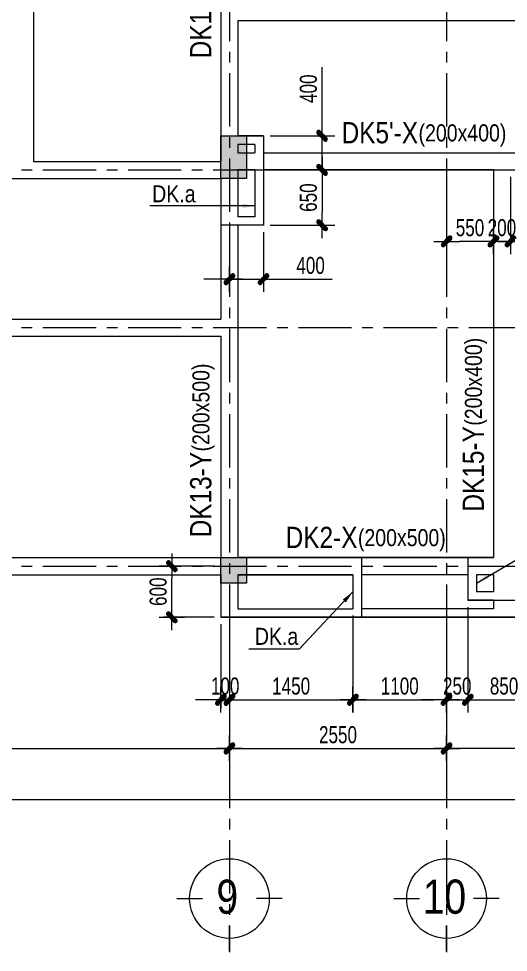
# Model space of a CAD drawing. Header units: millimetres. Extents: x -32285 to 839146, y -560248 to 114976.
# Drawn here: x 33275 to 39025, y -4532 to 6425 of the extents above; entities that cross this region are included whole.
import ezdxf
from ezdxf.enums import TextEntityAlignment as Align

# ---------------------------------------------------------------- set-up
doc = ezdxf.new("R2010")
doc.units = ezdxf.units.MM
doc.linetypes.add('CENTER', pattern=[2, 1.25, -0.25, 0.25, -0.25])
doc.layers.get('0').update_dxf_attribs({"lineweight": 20})
doc.layers.get('Defpoints').update_dxf_attribs({"lineweight": 9})
for name, color, linetype, lineweight in [('a', 2, 'Continuous', 20), ('A_Bao_Cot_S_0.2', 3, 'Continuous', 20), ('A_Bao_DK_S_0.2', 3, 'Continuous', 20), ('A_Center_S_0.09', 8, 'Continuous', 9), ('A_Hatch_Cot_S_0.2', 30, 'Continuous', 20), ('A_Note_Steel_S_0.09', 8, 'Continuous', 9), ('DAU TRUC', 7, 'Continuous', 20), ('Dim P', 150, 'Continuous', 15), ('Dim shx', 4, 'CENTER', 15), ('DK-X', 33, 'Continuous', 35), ('DK-Y', 6, 'Continuous', 35), ('TTN', 4, 'Continuous', 20)]:
    doc.layers.add(name, color=color, linetype=linetype, lineweight=lineweight)
doc.styles.add('conden250', font='VHELVCN.TTF', dxfattribs={"height": 250})
doc.styles.add('Condense', font='VHELVCB.TTF', dxfattribs={"height": 400})
doc.styles.add('condense200', font='VHELVCN.TTF', dxfattribs={"height": 200})
doc.styles.add('Shx200', font='vn_vni.shx', dxfattribs={"width": 0.75, "bigfont": '@extfont2.shx'})
doc.dimstyles.new('SC 100 shx', dxfattribs={"dimtxt": 200, "dimasz": 150, "dimexe": 100, "dimexo": 80, "dimgap": 60, "dimtad": 1, "dimdec": 0, "dimtxsty": 'Shx200', "dimblk": 'STIK-01', "dimcen": -125, "dimdle": 100, "dimclrd": 8, "dimclre": 8, "dimclrt": 256, "dimadec": 0, "dimazin": 0, "dimtfac": 1, "dimtdec": 0, "dimtix": 1, "dimtmove": 0, "dimatfit": 3, "dimfxl": 1, "dimlwd": 9, "dimlwe": 9, "dimarcsym": 0})

# ---------------------------------------------------------------- blocks, each defined once
blk = doc.blocks.new('STIK-01')
at = {"lineweight": 13}
h = blk.add_hatch(color=8, dxfattribs=at)
edge = h.paths.add_edge_path()
edge.add_line((-0.162, -0.374), (0.374, 0.162))
edge.add_arc((0.268, 0.268), 0.15, 315, 495)
edge.add_line((0.162, 0.374), (-0.374, -0.162))
edge.add_arc((-0.268, -0.268), 0.15, 135, 315)
at = {"color": 8, "lineweight": 9}
for p, q in [((0, 0.212), (0, 1)), ((-0.212, 0), (-1, 0)), ((1, 0), (0.212, 0)), ((0, -1), (0, -0.212))]:
    blk.add_line(p, q, dxfattribs=at)
at = {"color": 8, "lineweight": 13}
blk.add_lwpolyline([(-0.162, -0.374), (0.374, 0.162, 1), (0.162, 0.374), (-0.374, -0.162, 1)], format="xyb", close=True, dxfattribs=at)
blk = doc.blocks.new('*D25')
at = {"layer": 'Defpoints', "color": 0, "linetype": 'Continuous', "transparency": 16777216}
for p in [(247402, -100983), (254102, -100983), (254102, -101522)]:
    blk.add_point(p, dxfattribs=at)
at = {"layer": 'Dim shx', "color": 8, "linetype": 'Continuous', "lineweight": 9, "transparency": 16777216}
for p, q in [((247402, -101063), (247402, -101622)), ((254102, -101063), (254102, -101622)), ((247552, -101522), (253952, -101522))]:
    blk.add_line(p, q, dxfattribs=at)
at = {"layer": 'Dim shx', "color": 8, "linetype": 'Continuous', "lineweight": 9, "transparency": 16777216, "xscale": 150, "yscale": 150, "zscale": 150, "rotation": 180}
blk.add_blockref('STIK-01', (247402, -101522), dxfattribs=at)
at = {"layer": 'Dim shx', "color": 8, "linetype": 'Continuous', "lineweight": 9, "transparency": 16777216, "xscale": 150, "yscale": 150, "zscale": 150}
blk.add_blockref('STIK-01', (254102, -101522), dxfattribs=at)
at = {"layer": 'Dim shx', "linetype": 'Continuous', "transparency": 16777216, "insert": (250752, -101362), "char_height": 200, "attachment_point": 5, "style": 'Shx200'}
blk.add_mtext('6700', dxfattribs=at)
blk = doc.blocks.new('*D26')
at = {"layer": 'Defpoints', "color": 0, "linetype": 'Continuous', "transparency": 16777216}
for p in [(254102, -100983), (256652, -100983), (256652, -101522)]:
    blk.add_point(p, dxfattribs=at)
at = {"layer": 'Dim shx', "color": 8, "linetype": 'Continuous', "lineweight": 9, "transparency": 16777216}
for p, q in [((254102, -101063), (254102, -101622)), ((256652, -101063), (256652, -101622)), ((254252, -101522), (256502, -101522))]:
    blk.add_line(p, q, dxfattribs=at)
at = {"layer": 'Dim shx', "color": 8, "linetype": 'Continuous', "lineweight": 9, "transparency": 16777216, "xscale": 150, "yscale": 150, "zscale": 150, "rotation": 180}
blk.add_blockref('STIK-01', (254102, -101522), dxfattribs=at)
at = {"layer": 'Dim shx', "color": 8, "linetype": 'Continuous', "lineweight": 9, "transparency": 16777216, "xscale": 150, "yscale": 150, "zscale": 150}
blk.add_blockref('STIK-01', (256652, -101522), dxfattribs=at)
at = {"layer": 'Dim shx', "linetype": 'Continuous', "transparency": 16777216, "insert": (255377, -101362), "char_height": 200, "attachment_point": 5, "style": 'Shx200'}
blk.add_mtext('2550', dxfattribs=at)
blk = doc.blocks.new('*D28')
at = {"layer": 'Defpoints', "color": 0, "linetype": 'Continuous', "transparency": 16777216}
for p in [(219652, -100983), (267252, -100983), (267252, -102122)]:
    blk.add_point(p, dxfattribs=at)
at = {"layer": 'Dim shx', "color": 8, "linetype": 'Continuous', "lineweight": 9, "transparency": 16777216}
for p, q in [((219652, -101063), (219652, -102222)), ((267252, -101063), (267252, -102222)), ((219802, -102122), (267102, -102122))]:
    blk.add_line(p, q, dxfattribs=at)
at = {"layer": 'Dim shx', "color": 8, "linetype": 'Continuous', "lineweight": 9, "transparency": 16777216, "xscale": 150, "yscale": 150, "zscale": 150, "rotation": 180}
blk.add_blockref('STIK-01', (219652, -102122), dxfattribs=at)
at = {"layer": 'Dim shx', "color": 8, "linetype": 'Continuous', "lineweight": 9, "transparency": 16777216, "xscale": 150, "yscale": 150, "zscale": 150}
blk.add_blockref('STIK-01', (267252, -102122), dxfattribs=at)
at = {"layer": 'Dim shx', "linetype": 'Continuous', "transparency": 16777216, "insert": (243452, -101962), "char_height": 200, "attachment_point": 5, "style": 'Shx200'}
blk.add_mtext('47600', dxfattribs=at)
blk = doc.blocks.new('*D30')
at = {"layer": 'Defpoints', "color": 0, "linetype": 'Continuous', "transparency": 16777216}
for p in [(256652, -100983), (259152, -100983), (256652, -101522)]:
    blk.add_point(p, dxfattribs=at)
at = {"layer": 'Dim shx', "color": 8, "linetype": 'Continuous', "lineweight": 9, "transparency": 16777216}
for p, q in [((256652, -101063), (256652, -101622)), ((259152, -101063), (259152, -101622)), ((259002, -101522), (256802, -101522))]:
    blk.add_line(p, q, dxfattribs=at)
at = {"layer": 'Dim shx', "color": 8, "linetype": 'Continuous', "lineweight": 9, "transparency": 16777216, "xscale": 150, "yscale": 150, "zscale": 150, "rotation": 180}
blk.add_blockref('STIK-01', (256652, -101522), dxfattribs=at)
at = {"layer": 'Dim shx', "color": 8, "linetype": 'Continuous', "lineweight": 9, "transparency": 16777216, "xscale": 150, "yscale": 150, "zscale": 150}
blk.add_blockref('STIK-01', (259152, -101522), dxfattribs=at)
at = {"layer": 'Dim shx', "linetype": 'Continuous', "transparency": 16777216, "insert": (257902, -101362), "char_height": 200, "attachment_point": 5, "style": 'Shx200'}
blk.add_mtext('2500', dxfattribs=at)
blk = doc.blocks.new('*D88')
at = {"layer": 'Defpoints', "color": 0, "linetype": 'Continuous', "transparency": 16777216}
for p in [(253426, -99383), (254002, -99383), (254002, -99983)]:
    blk.add_point(p, dxfattribs=at)
at = {"layer": 'Dim P', "color": 8, "linetype": 'Continuous', "lineweight": 9, "transparency": 16777216}
for p, q in [((253922, -99383), (253326, -99383)), ((253426, -99833), (253426, -99533)), ((253922, -99983), (253326, -99983))]:
    blk.add_line(p, q, dxfattribs=at)
at = {"layer": 'Dim P', "color": 8, "linetype": 'Continuous', "lineweight": 9, "transparency": 16777216, "xscale": 150, "yscale": 150, "zscale": 150}
for p, rotation in [((253426, -99383), 90), ((253426, -99983), 270)]:
    blk.add_blockref('STIK-01', p, dxfattribs=dict(at, rotation=rotation))
at = {"layer": 'Dim P', "linetype": 'Continuous', "transparency": 16777216, "insert": (253266, -99683), "char_height": 200, "attachment_point": 5, "rotation": 90, "style": 'Shx200'}
blk.add_mtext('600', dxfattribs=at)
blk = doc.blocks.new('*D89')
at = {"layer": 'Defpoints', "color": 0, "linetype": 'Continuous', "transparency": 16777216}
for p in [(255552, -99883), (254102, -99983), (255552, -100951)]:
    blk.add_point(p, dxfattribs=at)
at = {"layer": 'Dim P', "color": 8, "linetype": 'Continuous', "lineweight": 9, "transparency": 16777216}
for p, q in [((255552, -99963), (255552, -101051)), ((254102, -100063), (254102, -101051)), ((254252, -100951), (255402, -100951))]:
    blk.add_line(p, q, dxfattribs=at)
at = {"layer": 'Dim P', "color": 8, "linetype": 'Continuous', "lineweight": 9, "transparency": 16777216, "xscale": 150, "yscale": 150, "zscale": 150, "rotation": 180}
blk.add_blockref('STIK-01', (254102, -100951), dxfattribs=at)
at = {"layer": 'Dim P', "color": 8, "linetype": 'Continuous', "lineweight": 9, "transparency": 16777216, "xscale": 150, "yscale": 150, "zscale": 150}
blk.add_blockref('STIK-01', (255552, -100951), dxfattribs=at)
at = {"layer": 'Dim P', "linetype": 'Continuous', "transparency": 16777216, "insert": (254827, -100791), "char_height": 200, "attachment_point": 5, "style": 'Shx200'}
blk.add_mtext('1450', dxfattribs=at)
blk = doc.blocks.new('*D90')
at = {"layer": 'Defpoints', "color": 0, "linetype": 'Continuous', "transparency": 16777216}
for p in [(255552, -99883), (256652, -99883), (256652, -100951)]:
    blk.add_point(p, dxfattribs=at)
at = {"layer": 'Dim P', "color": 8, "linetype": 'Continuous', "lineweight": 9, "transparency": 16777216}
for p, q in [((255552, -99963), (255552, -101051)), ((256652, -99963), (256652, -101051)), ((255702, -100951), (256502, -100951))]:
    blk.add_line(p, q, dxfattribs=at)
at = {"layer": 'Dim P', "color": 8, "linetype": 'Continuous', "lineweight": 9, "transparency": 16777216, "xscale": 150, "yscale": 150, "zscale": 150, "rotation": 180}
blk.add_blockref('STIK-01', (255552, -100951), dxfattribs=at)
at = {"layer": 'Dim P', "color": 8, "linetype": 'Continuous', "lineweight": 9, "transparency": 16777216, "xscale": 150, "yscale": 150, "zscale": 150}
blk.add_blockref('STIK-01', (256652, -100951), dxfattribs=at)
at = {"layer": 'Dim P', "linetype": 'Continuous', "transparency": 16777216, "insert": (256102, -100791), "char_height": 200, "attachment_point": 5, "style": 'Shx200'}
blk.add_mtext('1100', dxfattribs=at)
blk = doc.blocks.new('*D98')
at = {"layer": 'Defpoints', "color": 0, "linetype": 'Continuous', "transparency": 16777216}
for p in [(257402, -94733), (259152, -94933), (257402, -95572)]:
    blk.add_point(p, dxfattribs=at)
at = {"layer": 'Dim P', "color": 8, "linetype": 'Continuous', "lineweight": 9, "transparency": 16777216}
for p, q in [((257402, -94813), (257402, -95672)), ((259152, -95013), (259152, -95672)), ((259002, -95572), (257552, -95572))]:
    blk.add_line(p, q, dxfattribs=at)
at = {"layer": 'Dim P', "color": 8, "linetype": 'Continuous', "lineweight": 9, "transparency": 16777216, "xscale": 150, "yscale": 150, "zscale": 150, "rotation": 180}
blk.add_blockref('STIK-01', (257402, -95572), dxfattribs=at)
at = {"layer": 'Dim P', "color": 8, "linetype": 'Continuous', "lineweight": 9, "transparency": 16777216, "xscale": 150, "yscale": 150, "zscale": 150}
blk.add_blockref('STIK-01', (259152, -95572), dxfattribs=at)
at = {"layer": 'Dim P', "linetype": 'Continuous', "transparency": 16777216, "insert": (258277, -95412), "char_height": 200, "attachment_point": 5, "style": 'Shx200'}
blk.add_mtext('1750', dxfattribs=at)
blk = doc.blocks.new('*D99')
at = {"layer": 'Defpoints', "color": 0, "linetype": 'Continuous', "transparency": 16777216}
for p in [(257202, -94733), (257402, -94733), (257202, -95572)]:
    blk.add_point(p, dxfattribs=at)
at = {"layer": 'Dim P', "color": 8, "linetype": 'Continuous', "lineweight": 9, "transparency": 16777216}
for p, q in [((257202, -94813), (257202, -95672)), ((257402, -94813), (257402, -95672)), ((257052, -95572), (256902, -95572)), ((257402, -95572), (257202, -95572)), ((257552, -95572), (257702, -95572))]:
    blk.add_line(p, q, dxfattribs=at)
at = {"layer": 'Dim P', "color": 8, "linetype": 'Continuous', "lineweight": 9, "transparency": 16777216, "xscale": 150, "yscale": 150, "zscale": 150}
blk.add_blockref('STIK-01', (257202, -95572), dxfattribs=at)
at = {"layer": 'Dim P', "color": 8, "linetype": 'Continuous', "lineweight": 9, "transparency": 16777216, "xscale": 150, "yscale": 150, "zscale": 150, "rotation": 180}
blk.add_blockref('STIK-01', (257402, -95572), dxfattribs=at)
at = {"layer": 'Dim P', "linetype": 'Continuous', "transparency": 16777216, "insert": (257302, -95412), "char_height": 200, "attachment_point": 5, "style": 'Shx200'}
blk.add_mtext('200', dxfattribs=at)
blk = doc.blocks.new('*D197')
at = {"layer": 'Defpoints', "color": 0, "linetype": 'Continuous', "transparency": 16777216}
for p in [(256652, -94733), (257202, -94733), (256652, -95572)]:
    blk.add_point(p, dxfattribs=at)
at = {"layer": 'Dim P', "color": 8, "linetype": 'Continuous', "lineweight": 9, "transparency": 16777216}
for p, q in [((256652, -94813), (256652, -95672)), ((257202, -94813), (257202, -95672)), ((257052, -95572), (256802, -95572))]:
    blk.add_line(p, q, dxfattribs=at)
at = {"layer": 'Dim P', "color": 8, "linetype": 'Continuous', "lineweight": 9, "transparency": 16777216, "xscale": 150, "yscale": 150, "zscale": 150, "rotation": 180}
blk.add_blockref('STIK-01', (256652, -95572), dxfattribs=at)
at = {"layer": 'Dim P', "color": 8, "linetype": 'Continuous', "lineweight": 9, "transparency": 16777216, "xscale": 150, "yscale": 150, "zscale": 150}
blk.add_blockref('STIK-01', (257202, -95572), dxfattribs=at)
at = {"layer": 'Dim P', "linetype": 'Continuous', "transparency": 16777216, "insert": (256927, -95412), "char_height": 200, "attachment_point": 5, "style": 'Shx200'}
blk.add_mtext('550', dxfattribs=at)
blk = doc.blocks.new('*D198')
at = {"layer": 'Defpoints', "color": 0, "linetype": 'Continuous', "transparency": 16777216}
for p in [(256902, -99783), (256652, -99883), (256902, -100951)]:
    blk.add_point(p, dxfattribs=at)
at = {"layer": 'Dim P', "color": 8, "linetype": 'Continuous', "lineweight": 9, "transparency": 16777216}
for p, q in [((256902, -99863), (256902, -101051)), ((256652, -99963), (256652, -101051)), ((256502, -100951), (256352, -100951)), ((256652, -100951), (256902, -100951)), ((257052, -100951), (257202, -100951))]:
    blk.add_line(p, q, dxfattribs=at)
at = {"layer": 'Dim P', "color": 8, "linetype": 'Continuous', "lineweight": 9, "transparency": 16777216, "xscale": 150, "yscale": 150, "zscale": 150}
blk.add_blockref('STIK-01', (256652, -100951), dxfattribs=at)
at = {"layer": 'Dim P', "color": 8, "linetype": 'Continuous', "lineweight": 9, "transparency": 16777216, "xscale": 150, "yscale": 150, "zscale": 150, "rotation": 180}
blk.add_blockref('STIK-01', (256902, -100951), dxfattribs=at)
at = {"layer": 'Dim P', "linetype": 'Continuous', "transparency": 16777216, "insert": (256777, -100791), "char_height": 200, "attachment_point": 5, "style": 'Shx200'}
blk.add_mtext('250', dxfattribs=at)
blk = doc.blocks.new('*D199')
at = {"layer": 'Defpoints', "color": 0, "linetype": 'Continuous', "transparency": 16777216}
for p in [(256902, -99783), (257752, -99783), (257752, -100951)]:
    blk.add_point(p, dxfattribs=at)
at = {"layer": 'Dim P', "color": 8, "linetype": 'Continuous', "lineweight": 9, "transparency": 16777216}
for p, q in [((256902, -99863), (256902, -101051)), ((257752, -99863), (257752, -101051)), ((257052, -100951), (257602, -100951))]:
    blk.add_line(p, q, dxfattribs=at)
at = {"layer": 'Dim P', "color": 8, "linetype": 'Continuous', "lineweight": 9, "transparency": 16777216, "xscale": 150, "yscale": 150, "zscale": 150, "rotation": 180}
blk.add_blockref('STIK-01', (256902, -100951), dxfattribs=at)
at = {"layer": 'Dim P', "color": 8, "linetype": 'Continuous', "lineweight": 9, "transparency": 16777216, "xscale": 150, "yscale": 150, "zscale": 150}
blk.add_blockref('STIK-01', (257752, -100951), dxfattribs=at)
at = {"layer": 'Dim P', "linetype": 'Continuous', "transparency": 16777216, "insert": (257327, -100791), "char_height": 200, "attachment_point": 5, "style": 'Shx200'}
blk.add_mtext('850', dxfattribs=at)
blk = doc.blocks.new('*D201')
at = {"layer": 'Defpoints', "color": 0, "linetype": 'Continuous', "transparency": 16777216}
for p in [(254502, -94333), (254502, -94733), (255190, -94733)]:
    blk.add_point(p, dxfattribs=at)
at = {"layer": 'Dim P', "color": 8, "linetype": 'Continuous', "lineweight": 9, "transparency": 16777216}
for p, q in [((255190, -94183), (255190, -93527)), ((254582, -94333), (255290, -94333)), ((255190, -94733), (255190, -94333)), ((254582, -94733), (255290, -94733)), ((255190, -94883), (255190, -95033))]:
    blk.add_line(p, q, dxfattribs=at)
at = {"layer": 'Dim P', "color": 8, "linetype": 'Continuous', "lineweight": 9, "transparency": 16777216, "xscale": 150, "yscale": 150, "zscale": 150}
for p, rotation in [((255190, -94333), 270), ((255190, -94733), 90)]:
    blk.add_blockref('STIK-01', p, dxfattribs=dict(at, rotation=rotation))
at = {"layer": 'Dim P', "linetype": 'Continuous', "transparency": 16777216, "insert": (255030, -93780), "char_height": 200, "attachment_point": 5, "rotation": 90, "style": 'Shx200'}
blk.add_mtext('400', dxfattribs=at)
blk = doc.blocks.new('*D202')
at = {"layer": 'Defpoints', "color": 0, "linetype": 'Continuous', "transparency": 16777216}
for p in [(254502, -94733), (254502, -95383), (255190, -95383)]:
    blk.add_point(p, dxfattribs=at)
at = {"layer": 'Dim P', "color": 8, "linetype": 'Continuous', "lineweight": 9, "transparency": 16777216}
for p, q in [((254582, -94733), (255290, -94733)), ((255190, -94883), (255190, -95233)), ((254582, -95383), (255290, -95383))]:
    blk.add_line(p, q, dxfattribs=at)
at = {"layer": 'Dim P', "color": 8, "linetype": 'Continuous', "lineweight": 9, "transparency": 16777216, "xscale": 150, "yscale": 150, "zscale": 150}
for p, rotation in [((255190, -94733), 90), ((255190, -95383), 270)]:
    blk.add_blockref('STIK-01', p, dxfattribs=dict(at, rotation=rotation))
at = {"layer": 'Dim P', "linetype": 'Continuous', "transparency": 16777216, "insert": (255030, -95058), "char_height": 200, "attachment_point": 5, "rotation": 90, "style": 'Shx200'}
blk.add_mtext('650', dxfattribs=at)
blk = doc.blocks.new('*D203')
at = {"layer": 'Defpoints', "color": 0, "linetype": 'Continuous', "transparency": 16777216}
for p in [(254102, -95383), (254502, -95383), (254102, -96015)]:
    blk.add_point(p, dxfattribs=at)
at = {"layer": 'Dim P', "color": 8, "linetype": 'Continuous', "lineweight": 9, "transparency": 16777216}
for p, q in [((254102, -95463), (254102, -96115)), ((254502, -95463), (254502, -96115)), ((253952, -96015), (253802, -96015)), ((254102, -96015), (254502, -96015)), ((254652, -96015), (255308, -96015))]:
    blk.add_line(p, q, dxfattribs=at)
at = {"layer": 'Dim P', "color": 8, "linetype": 'Continuous', "lineweight": 9, "transparency": 16777216, "xscale": 150, "yscale": 150, "zscale": 150}
blk.add_blockref('STIK-01', (254102, -96015), dxfattribs=at)
at = {"layer": 'Dim P', "color": 8, "linetype": 'Continuous', "lineweight": 9, "transparency": 16777216, "xscale": 150, "yscale": 150, "zscale": 150, "rotation": 180}
blk.add_blockref('STIK-01', (254502, -96015), dxfattribs=at)
at = {"layer": 'Dim P', "linetype": 'Continuous', "transparency": 16777216, "insert": (255055, -95855), "char_height": 200, "attachment_point": 5, "style": 'Shx200'}
blk.add_mtext('400', dxfattribs=at)
blk = doc.blocks.new('*D237')
at = {"layer": 'Defpoints', "color": 0, "linetype": 'Continuous', "transparency": 16777216}
for p in [(254002, -99983), (254102, -99983), (254102, -100951)]:
    blk.add_point(p, dxfattribs=at)
at = {"layer": 'Dim P', "color": 8, "linetype": 'Continuous', "lineweight": 9, "transparency": 16777216}
for p, q in [((254002, -100063), (254002, -101051)), ((254102, -100063), (254102, -101051)), ((253852, -100951), (253702, -100951)), ((254002, -100951), (254102, -100951)), ((254252, -100951), (254402, -100951))]:
    blk.add_line(p, q, dxfattribs=at)
at = {"layer": 'Dim P', "color": 8, "linetype": 'Continuous', "lineweight": 9, "transparency": 16777216, "xscale": 150, "yscale": 150, "zscale": 150}
blk.add_blockref('STIK-01', (254002, -100951), dxfattribs=at)
at = {"layer": 'Dim P', "color": 8, "linetype": 'Continuous', "lineweight": 9, "transparency": 16777216, "xscale": 150, "yscale": 150, "zscale": 150, "rotation": 180}
blk.add_blockref('STIK-01', (254102, -100951), dxfattribs=at)
at = {"layer": 'Dim P', "linetype": 'Continuous', "transparency": 16777216, "insert": (254052, -100791), "char_height": 200, "attachment_point": 5, "style": 'Shx200'}
blk.add_mtext('100', dxfattribs=at)
blk = doc.blocks.new('COL-HTRU')
at = {"layer": 'A_Bao_Cot_S_0.2', "linetype": 'Continuous'}
for points in [[(-8326, 4170), (-8326, 4670), (-8026, 4670), (-8026, 4170)], [(-8326, -580), (-8326, -280), (-8026, -280), (-8026, -580)]]:
    blk.add_lwpolyline(points, close=True, dxfattribs=at)
at = {"layer": 'A_Hatch_Cot_S_0.2', "linetype": 'Continuous'}
for points in [[(-8026, 4170), (-8026, 4670), (-8326, 4170), (-8326, 4670)], [(-8026, -580), (-8026, -280), (-8326, -580), (-8326, -280)]]:
    blk.add_trace(points, dxfattribs=at)
blk = doc.blocks.new('TDV-TYPE1')
at = {"color": 8, "linetype": 'ByBlock', "lineweight": 20}
for p, q in [((0, 618), (0, 317)), ((-618, 0), (-317, 0)), ((618, 0), (317, 0)), ((0, -618), (0, -317))]:
    blk.add_line(p, q, dxfattribs=at)
at = {"color": 7, "linetype": 'ByBlock', "lineweight": 20}
blk.add_circle((0, 0), 468, dxfattribs=at)
at = {"color": 1, "linetype": 'ByBlock', "style": 'Condense'}
for tag, height, p in [('10', 400, (-67, 22)), ('A', 200, (275, -119))]:
    blk.add_attdef(tag, text='', height=height, dxfattribs=at).set_placement(p, align=Align.MIDDLE_CENTER)

msp = doc.modelspace()

# ---------------------------------------------------------------- linework, layer by layer
at = {"layer": 'a', "linetype": 'Continuous'}
for p, q in [((35650, 5050), (36150, 5050)), ((36150, 5050), (36150, 4000)), ((36150, 4000), (35650, 4000)), ((37300, 100), (37300, -600)), ((38550, 100), (38550, -400)), ((38550, -400), (39400, -400)), ((35650, -600), (45400, -600))]:
    msp.add_line(p, q, dxfattribs=at)
at = {"layer": 'A_Bao_DK_S_0.2', "linetype": 'Continuous'}
for p, q in [((33450, 9200), (33450, 4750)), ((35650, 9200), (35650, 4750)), ((35850, 6400), (35850, 5050)), ((40750, 6400), (35850, 6400)), ((36150, 5050), (35850, 5050)), ((36150, 5050), (36150, 4850)), ((36050, 4950), (35850, 4950)), ((35850, 4950), (35850, 4850)), ((36050, 4950), (36050, 4850)), ((35850, 4850), (36050, 4850)), ((36150, 4850), (40750, 4850)), ((33450, 4750), (35650, 4750)), ((33450, 4750), (35650, 4750)), ((35850, 4650), (35850, 4100)), ((36050, 4650), (35850, 4650)), ((35850, 4650), (36050, 4650)), ((36050, 4650), (36050, 4100)), ((38850, 4650), (36150, 4650)), ((36150, 4650), (38850, 4650)), ((36150, 4650), (36150, 4000)), ((38850, 4650), (38850, 100)), ((29150, 4550), (35650, 4550)), ((35650, 4550), (35650, 2900)), ((36050, 4100), (35850, 4100)), ((35850, 4000), (35850, 100)), ((36150, 4000), (35850, 4000)), ((29150, 2900), (35650, 2900)), ((29150, 2700), (35650, 2700)), ((35650, 2700), (35650, 100)), ((29150, 100), (35650, 100)), ((38850, 100), (35850, 100)), ((35850, 100), (38850, 100)), ((29750, -100), (35650, -100)), ((35650, -100), (35650, -600)), ((35850, -100), (35850, -500)), ((37200, -100), (35850, -100)), ((35850, -100), (37200, -100)), ((37200, -100), (37200, -500)), ((38550, -100), (37300, -100)), ((37300, -100), (37300, -500)), ((38550, -100), (38550, -400)), ((38650, -100), (38650, -300)), ((38850, -100), (38650, -100)), ((38850, -100), (38850, -300)), ((38850, -300), (38650, -300)), ((38850, -400), (38550, -400)), ((38850, -400), (38850, -500)), ((35850, -500), (37200, -500)), ((38850, -500), (37300, -500)), ((45400, -600), (35650, -600))]:
    msp.add_line(p, q, dxfattribs=at)
at = {"layer": 'A_Center_S_0.09', "linetype": 'CENTER', "ltscale": 500}
for p, q in [((35750, 29784.7), (35750, -4531.6)), ((38300, 29784.7), (38300, -4531.6)), ((-7439.8, 4650), (52833.4, 4650)), ((-7439.8, 2800), (52833.4, 2800)), ((-7439.8, 0), (52833.4, 0))]:
    msp.add_line(p, q, dxfattribs=at)

# ---------------------------------------------------------------- block references
at = {"layer": 'A_Bao_Cot_S_0.2', "linetype": 'Continuous'}
msp.add_blockref('COL-HTRU', (43976.4, 379.9), dxfattribs=at)
at = {"layer": 'DAU TRUC', "linetype": 'Continuous'}
ref = msp.add_blockref('TDV-TYPE1', (35750, -3900.7), dxfattribs=at)
ref.add_attrib('10', '9', dxfattribs={"layer": '0', "color": 1, "linetype": 'ByBlock', "height": 400, "style": 'Condense'}).set_placement((35724.8, -3878.5), align=Align.MIDDLE_CENTER)
ref = msp.add_blockref('TDV-TYPE1', (38300, -3900.7), dxfattribs=at)
ref.add_attrib('10', '10', dxfattribs={"layer": '0', "color": 1, "linetype": 'ByBlock', "height": 400, "style": 'Condense'}).set_placement((38274.8, -3878.5), align=Align.MIDDLE_CENTER)

# ---------------------------------------------------------------- texts
at = {"layer": 'a', "linetype": 'Continuous', "ltscale": 0.4, "style": 'conden250'}
for p in [(34843, 4209.8), (36048.9, -983.2)]:
    msp.add_text('DK.a', height=200, dxfattribs=at).set_placement(p, align=Align.BOTTOM_LEFT)
at = {"layer": 'DK-X', "linetype": 'Continuous', "ltscale": 0.4, "style": 'conden250'}
for s, p in [("DK5'-X", (37965.3, 5087)), ('DK2-X', (37253.3, 337))]:
    msp.add_text(s, height=250, dxfattribs=at).set_placement(p, align=Align.MIDDLE_RIGHT)
at = {"layer": 'DK-Y', "linetype": 'Continuous', "ltscale": 0.4, "style": 'conden250'}
for s, p in [('DK13-Y', (35413.1, 6961.5)), ('DK15-Y', (38613.1, 1643.1)), ('DK13-Y', (35413.1, 1340.9))]:
    msp.add_text(s, height=250, rotation=90, dxfattribs=at).set_placement(p, align=Align.MIDDLE_RIGHT)
at = {"layer": 'TTN', "linetype": 'Continuous', "ltscale": 0.4, "style": 'condense200'}
for s, p in [('(200x400)', (37970.6, 5084.9)), ('(200x500)', (37258.6, 334.9))]:
    msp.add_text(s, height=200, dxfattribs=at).set_placement(p, align=Align.MIDDLE_LEFT)
for s, p in [('(200x400)', (38615.2, 1648.4)), ('(200x500)', (35415.2, 1346.2))]:
    msp.add_text(s, height=200, rotation=90, dxfattribs=at).set_placement(p, align=Align.MIDDLE_LEFT)

# ---------------------------------------------------------------- dimensions: what is measured, and where the dimension line sits
at = {"layer": 'Dim P', "linetype": 'Continuous'}
dim = msp.add_linear_dim(base=(36838, 4650), p1=(36150, 5050), p2=(36150, 4650), angle=90, dimstyle='SC 100 shx', dxfattribs=at)
dim.commit()
dim.dimension.update_dxf_attribs({"geometry": '*D201', "text_midpoint": (36838, 5602.9), "dimtype": 128, "insert": (-218352.1, 99383.2)})
for base, p1, p2, picture, middle in [((36838, 4000), (36150, 4650), (36150, 4000), '*D202', (36678, 4325)), ((35073.4, 0), (35650, -600), (35650, 0), '*D88', (34913.4, -300))]:
    dim = msp.add_linear_dim(base=base, p1=p1, p2=p2, angle=90, dimstyle='SC 100 shx', dxfattribs=at)
    dim.commit()
    dim.dimension.update_dxf_attribs({"geometry": picture, "text_midpoint": middle, "insert": (-218352.1, 99383.2)})
for base, p1, p2, picture, middle in [((38300, 3810.9), (38850, 4650), (38300, 4650), '*D197', (38575, 3970.9)), ((38850, 3810.9), (39050, 4650), (38850, 4650), '*D99', (38950, 3970.9)), ((39050, 3810.9), (40800, 4450), (39050, 4650), '*D98', (39925, 3970.9)), ((38550, -1568.2), (38300, -500), (38550, -400), '*D198', (38425, -1408.2)), ((39400, -1568.2), (38550, -400), (39400, -400), '*D199', (38975, -1408.2)), ((37200, -1568.2), (35750, -600), (37200, -500), '*D89', (36475, -1408.2)), ((38300, -1568.2), (37200, -500), (38300, -500), '*D90', (37750, -1408.2)), ((35750, -1568.2), (35650, -600), (35750, -600), '*D237', (35700, -1408.2))]:
    dim = msp.add_linear_dim(base=base, p1=p1, p2=p2, dimstyle='SC 100 shx', dxfattribs=at)
    dim.commit()
    dim.dimension.update_dxf_attribs({"geometry": picture, "text_midpoint": middle, "insert": (-218352.1, 99383.2)})
dim = msp.add_linear_dim(base=(35750, 3368.3), p1=(36150, 4000), p2=(35750, 4000), dimstyle='SC 100 shx', dxfattribs=at)
dim.commit()
dim.dimension.update_dxf_attribs({"geometry": '*D203', "text_midpoint": (36702.9, 3368.3), "dimtype": 128, "insert": (-218352.1, 99383.2)})
at = {"layer": 'Dim shx', "linetype": 'Continuous'}
for base, p1, p2, picture, middle in [((48900, -2739), (1300, -1600), (48900, -1600), '*D28', (25100, -2579)), ((35750, -2139), (29050, -1600), (35750, -1600), '*D25', (32400, -1979)), ((38300, -2139), (35750, -1600), (38300, -1600), '*D26', (37025, -1979))]:
    dim = msp.add_linear_dim(base=base, p1=p1, p2=p2, dimstyle='SC 100 shx', dxfattribs=at)
    dim.commit()
    dim.dimension.update_dxf_attribs({"geometry": picture, "text_midpoint": middle, "insert": (-218352.1, 99383.2)})
dim = msp.add_linear_dim(base=(38300, -2139), p1=(40800, -1600), p2=(38300, -1600), angle=180, dimstyle='SC 100 shx', dxfattribs=at)
dim.commit()
dim.dimension.update_dxf_attribs({"geometry": '*D30', "text_midpoint": (39550, -1979), "insert": (-218352.1, 99383.2)})

# ---------------------------------------------------------------- leaders
at = {"layer": 'A_Note_Steel_S_0.09', "linetype": 'Continuous'}
for points, override in [([(36050, 4226.9), (34815.8, 4226.9)], {"dimtad": 0}), ([(38650, -200), (39689.1, 415), (40236.2, 415)], {"dimgap": 60, "dimtad": 0}), ([(37200, -300), (36568.8, -975.5), (35979.5, -975.5)], {"dimgap": 60, "dimtad": 0})]:
    msp.add_leader(points, dimstyle='SC 100 shx', override=override, dxfattribs=at)

doc.saveas('drawing.dxf')
